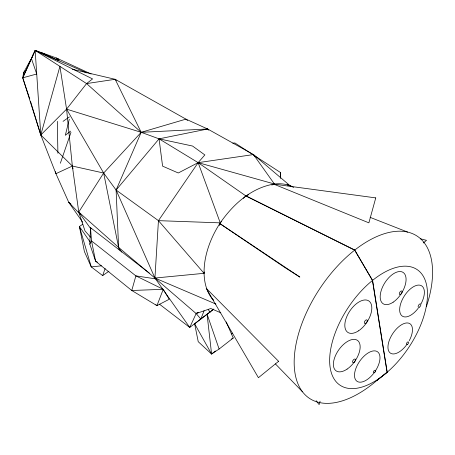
<?xml version="1.0" encoding="UTF-8"?>
<svg xmlns="http://www.w3.org/2000/svg" width="455" height="455" viewBox="0 0 455 455"><rect width="100%" height="100%" fill="white"/><g stroke="black" fill="none" stroke-linecap="round" stroke-linejoin="round"><path stroke-width="0.68" d="M280.513 178.087L280.536 172.547L253.873 155.269M91.25 228.848L90.488 227.665L91.529 240.928L135.88 275.878L163.237 289.317L169.22 299.276L156.952 305.629L131.768 290.489L95.596 261.193L89.828 244.198L90.488 227.665L149.251 273.034M212.974 309.77L189.746 327.446L154.933 278.045L158.442 220.652L198.147 162.651L204.852 154.939L192.567 146.044L159.068 138.843L141.186 132.32L66.572 109.149L40.785 134.976L55.925 173.673L68.796 202.418L82.6 222.108M69.291 119.227L65.332 135.289L70.616 131.142M320.075 401.208L319.131 404.614L316.1 400.673M73.022 168.799L72.351 166.047L40.785 134.976L59.923 66.379L66.572 109.149L72.351 166.047L78.755 212.058L118.607 247.389L154.933 278.045L204.067 273.313L204.5 271.971M219.39 225.555L220.254 222.865C233.142 204.318 251.376 187.688 274.399 183.991A69.769 44.192 -56.4 0 1 291.774 186.357M60.35 163.243L70.98 132.331M82.821 224.207L79.409 226.499L84.414 251.604L91.256 266.914L102.665 275.605L105.133 268.518M204.102 310.771L200.843 319.029L196.139 313.558L154.933 278.045L116.105 190.042L103.66 173.036L66.572 109.149L86.575 83.584L92.57 78.925L35.154 50.386L22.75 77.822L40.785 134.976L35.154 50.386L56.448 58.007L91.108 74.011M33.869 53.081L31.441 58.593L36.724 74.006L22.75 77.822L29.746 98.86M86.968 72.936L35.154 50.386L22.75 77.822L23.603 72.629L30.934 59.258M89.828 244.198L91.529 240.928L95.596 261.193L97.421 262.154M90.528 237.237L84.977 230.856L78.755 212.058L103.66 173.036L141.186 132.314L185.936 119.142L207.634 128.993L253.463 154.569L291.263 186.743M221.699 221.335L220.254 222.865A69.769 44.192 -56.4 0 0 213.105 299.896M243.391 198.42L245.802 195.872L248.402 194.791M25.554 70.758L23.603 72.629L23.933 74.006M423.281 242.981L426.511 240.348L420.323 238.744M119.329 250.102L118.607 247.389L116.105 190.042L159.068 138.843L198.147 162.651L245.802 195.872L354.627 250.165L372.582 280.371A69.393 36.235 -56.4 0 1 426.944 286.957A69.393 36.235 -56.4 0 1 387.205 372.201L376.962 380.397A97.467 52.188 -56.4 0 0 377.991 379.498M354.803 250.028L372.452 280.479L387.086 372.304L377.115 380.266A97.455 52.177 -56.4 0 1 295.062 373.544A97.455 52.177 -56.4 0 1 354.803 250.028L245.802 195.872M197.243 312.687L196.139 313.558L189.746 327.446L159.426 304.156M213.833 309.025L194.638 323.789L198.232 341.699L211.586 354.03L215.471 350.998M194.638 323.789L211.586 354.03L219.105 349.025L233.239 338.002L226.215 321.907M231.578 333.97L232.698 333.094M102.665 275.605L108.916 271.214M63.057 121.354L69.376 116.952M231.572 339.009L233.239 338.002M198.642 312.284L196.139 313.558L210.807 308.496L220.817 312.807M271.794 185.071L274.399 183.991L253.463 154.569L198.147 162.651L178.275 172.98L162.589 166.143L159.068 138.843L207.634 128.993L208.737 129.874M35.154 50.386L86.575 83.584L115.166 79.301L185.936 119.142L187.54 120.518M101.482 265.811L91.256 266.914L79.409 226.499L90.226 242.134M232.789 143.154L234.911 142.978L252.684 154.501M72.351 69.285L115.166 79.301L141.186 132.314L116.105 190.042L158.442 220.652L220.254 222.865L198.147 162.651L274.399 183.991M155.718 278.875L135.88 275.878L131.768 290.489L163.237 289.317L156.952 305.629L155.849 304.736M287.139 184.77L293.725 187.352M370.12 217.353L407.657 232.095M154.933 278.045L215.943 304.065M41.593 52.689L59.099 60.805L56.448 58.007L58.911 59.377M70.98 204.158L68.796 202.418L80.069 214.123M86.575 83.584L141.186 132.32L207.634 128.993L208.561 130.062M115.166 79.301L116.179 80.296M212.206 298.821L213.691 300.346M275.406 363.903L302.558 391.863M158.442 220.652L204.067 273.313M253.463 154.569L254.811 156.213M78.755 212.058L90.727 228.706M121.673 252.11L118.607 247.389L103.66 173.036L72.351 166.047L55.925 173.673L55.464 171.592M208.254 309.36L210.039 312.426M219.105 349.025L207.059 314.16L211.586 354.03M30.576 101.528L40.785 134.976L40.597 132.883M372.582 280.371L387.205 372.201M57.33 121.354L57.904 153.267M280.536 172.547L280.599 178.155M387.086 372.304A69.399 36.241 -56.4 0 1 330.188 367.833A69.399 36.241 -56.4 0 1 372.452 280.479M373.498 373.578A17.984 9.225 -55.2 0 1 354.508 375.75A17.984 9.225 -55.2 0 1 372.668 351.038A17.984 9.225 -55.2 0 1 375.062 371.445M354.627 250.165A97.467 52.188 -56.4 0 1 419.112 237.533A97.467 52.188 -56.4 0 1 426.352 306.738M406.463 345.032A17.654 8.907 -56.4 0 1 388.024 348.53A17.654 8.907 -56.4 0 1 404.023 323.55A17.654 8.907 -56.4 0 1 409.255 340.664M418.213 308.217A17.961 9.197 -57.6 0 1 399.717 310.998A17.961 9.197 -57.6 0 1 415.984 285.575A17.961 9.197 -57.6 0 1 421.057 303.775M375.756 197.897L368.88 222.842L273.677 184.104L375.756 197.897M278.602 361.304L258.417 377.701L206.2 288.288L278.602 361.304M299.782 277.015L285.274 267.796L219.719 223.49L299.782 277.015M358.529 330.842A18.911 10.22 -56.3 0 0 369.909 301.898A18.911 10.22 -56.3 0 0 346.517 317.277A18.911 10.22 -56.3 0 0 358.529 330.842M347.102 369.107A18.604 9.868 -55 0 0 358.182 341.011A18.604 9.868 -55 0 0 335.011 356.731A18.604 9.868 -55 0 0 347.102 369.107M354.075 362.288A2.065 1.081 -55 0 0 355.287 359.183A2.065 1.081 -55 0 0 352.727 360.969A2.065 1.081 -55 0 0 354.075 362.288M365.831 323.221A2.099 1.12 -56.3 0 0 367.071 320.019A2.099 1.12 -56.3 0 0 364.489 321.77A2.099 1.12 -56.3 0 0 365.831 323.221M374.437 372.764A1.615 0.819 -55.2 0 0 375.398 370.347A1.615 0.819 -55.2 0 0 373.424 371.752A1.615 0.819 -55.2 0 0 374.437 372.764M393.154 302.183A18.575 9.834 -57.7 0 0 404.336 273.523A18.575 9.834 -57.7 0 0 381.904 288.567A18.575 9.834 -57.7 0 0 393.154 302.183M419.482 307.119A1.991 1.007 -57.6 0 0 420.682 304.065A1.991 1.007 -57.6 0 0 418.321 305.737A1.991 1.007 -57.6 0 0 419.482 307.119M400.736 294.322A2.059 1.075 -57.7 0 0 401.958 291.154A2.059 1.075 -57.7 0 0 399.484 292.866A2.059 1.075 -57.7 0 0 400.736 294.322M407.481 344.401A1.581 0.791 -56.4 0 0 408.425 342.001A1.581 0.791 -56.4 0 0 406.531 343.383A1.581 0.791 -56.4 0 0 407.481 344.401"/></g></svg>
